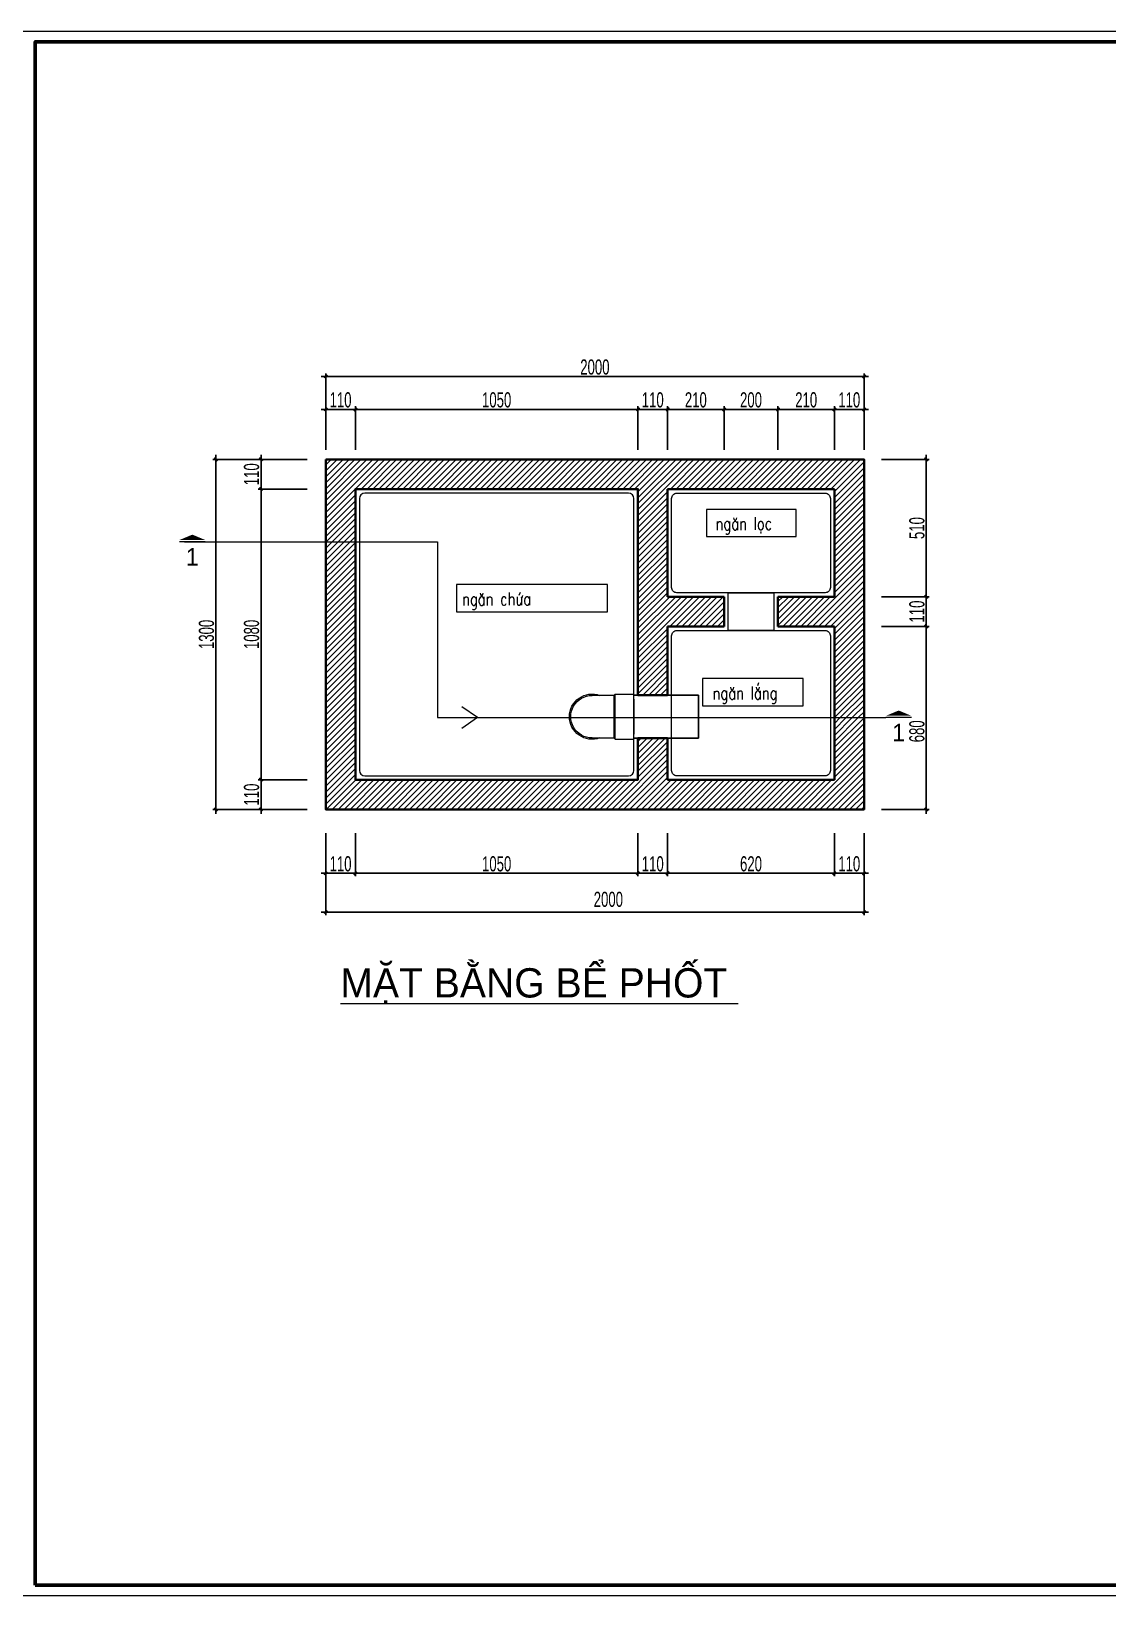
# Model space of a CAD drawing. Header units: millimetres. Extents: x 596422 to 1674380, y -367470 to 58862.
# Drawn here: x 1164035 to 1172034, y -51259 to -39636 of the extents above; entities that cross this region are included whole.
import ezdxf
from ezdxf.enums import TextEntityAlignment as Align

# ---------------------------------------------------------------- set-up
doc = ezdxf.new("R2010")
doc.units = ezdxf.units.MM
doc.header["$LTSCALE"] = 600
doc.header["$MEASUREMENT"] = 0
doc.linetypes.add('HIDDEN', pattern=[0.375, 0.25, -0.125])
doc.layers.get('0').update_dxf_attribs({"lineweight": 0})
doc.layers.get('Defpoints').update_dxf_attribs({"lineweight": 0})
for name, color, linetype, lineweight in [('EG Dim', 8, 'Continuous', 18), ('EG Khac', 4, 'Continuous', 15), ('EG Net khuat', 4, 'HIDDEN', 15), ('EG Text2', 7, 'Continuous', 18), ('LC Hatch @ 1', 252, 'Continuous', 9), ('LC ISO', 153, 'Continuous', 13), ('LC Net dam2', 6, 'Continuous', 40), ('LC Net thay', 7, 'Continuous', 25), ('TEXT1', 3, 'Continuous', 18)]:
    doc.layers.add(name, color=color, linetype=linetype, lineweight=lineweight)
doc.layers.add('Khungten_LCDI', color=7, linetype='Continuous')
doc.layers.add('Kichthuoc', color=9, linetype='Continuous')
doc.styles.add('EG 1', font='VHAVANB.TTF')
doc.styles.add('EG Huy', font='vnsimli.shx', dxfattribs={"width": 0.75})
doc.styles.add('HOATBIF', font='hoatbif.shx', dxfattribs={"width": 0.65})
doc.styles.add('Khungten', font='VHAVAN.TTF', dxfattribs={"width": 0.9, "height": 5000})
doc.styles.add('Title', font='VHAVAN.TTF', dxfattribs={"width": 0.8})
doc.dimstyles.new('1-100', dxfattribs={"dimscale": 300, "dimtxt": 1.2, "dimasz": 0.25, "dimexe": 0.5, "dimexo": 0, "dimgap": 0.3, "dimtad": 1, "dimdec": 0, "dimzin": 0, "dimdsep": 46, "dimtxsty": 'HOATBIF', "dimblk1": 'DOT', "dimblk2": 'DOT', "dimsah": 1, "dimcen": -1, "dimdle": 1, "dimclrd": 256, "dimclre": 256, "dimclrt": 4, "dimadec": 3, "dimazin": 2, "dimtfac": 0.333333, "dimtdec": 0, "dimtix": 1, "dimtmove": 2, "dimatfit": 3, "dimldrblk": 'DOT', "dimfxl": 1, "dimtvp": 0.833333, "dimtolj": 1, "dimtzin": 0, "dimarcsym": 0})
pattern_1 = [(45, (-2222982.59, 87648.85), (-22.0970869, 22.0970869), [])]

# ---------------------------------------------------------------- blocks, each defined once
blk = doc.blocks.new('TIEUDE1')
at = {"layer": 'EG Text2', "color": 7, "style": 'EG 1'}
blk.add_attdef('TIªU§Ò', text='', height=5, dxfattribs=at).set_placement((0, 0), align=Align.BOTTOM_CENTER)
blk.add_attdef('TL', text='', height=3, dxfattribs=at).set_placement((0, -2), align=Align.TOP_CENTER)
blk = doc.blocks.new('LCDI-new')
at = {"layer": 'Defpoints', "lineweight": 0}
blk.add_lwpolyline([(-1626044.71, 488105.01), (-1626044.71, 488402.01), (-1625624.71, 488402.01), (-1625624.71, 488105.01)], close=True, dxfattribs=at)
at = {"layer": 'Khungten_LCDI', "color": 5, "lineweight": 60}
blk.add_lwpolyline([(-1626032.71, 488107.01), (-1626032.71, 488400.01), (-1625626.71, 488400.01), (-1625626.71, 488107.01)], close=True, dxfattribs=at)
at = {"color": 2, "style": 'Title', "width": 1.824646}
for tag, p, p2 in [('TENBANVE1', (-1625663.58, 488164.65), (-1625629.32, 488164.65)), ('TENBANVE2', (-1625663.58, 488157.89), (-1625629.32, 488157.89))]:
    blk.add_attdef(tag, text='', height=2.5, dxfattribs=at).set_placement(p, p2, align=Align.FIT)
at = {"color": 7, "style": 'Khungten', "width": 0.8}
for tag, p in [('REVISION', (-1625637.72, 488146.05)), ('NGAYHT', (-1625637.25, 488137.42))]:
    blk.add_attdef(tag, text='', height=2, dxfattribs=at).set_placement(p, align=Align.CENTER)
at = {"color": 2, "style": 'Title', "width": 0.7}
blk.add_attdef('SOBANVE', text='', height=2.5, dxfattribs=at).set_placement((-1625637.09, 488114.55), align=Align.CENTER)
blk = doc.blocks.new('DOT')
at = {"layer": 'Kichthuoc'}
blk.add_line((-3, 0), (3, 0), dxfattribs=at)
at = {"layer": 'Kichthuoc', "color": 4}
blk.add_line((-1, -1), (1, 1), dxfattribs=at)
blk.add_lwpolyline([(0.5, 1), (-1, -0.5), (-0.5, -1), (1, 0.5)], close=True, dxfattribs=at)
blk = doc.blocks.new('*D974')
at = {"layer": 'Defpoints', "color": 0, "transparency": 16777216}
for p in [(1166223, -45594), (1166443, -45594), (1166443, -45892)]:
    blk.add_point(p, dxfattribs=at)
at = {"layer": 'EG Dim', "lineweight": -2, "transparency": 16777216}
for p, q in [((1166223, -45594), (1166223, -45914)), ((1166443, -45594), (1166443, -45914)), ((1166234, -45892), (1166432, -45892))]:
    blk.add_line(p, q, dxfattribs=at)
at = {"layer": 'EG Dim', "lineweight": -2, "transparency": 16777216, "xscale": 11.25, "yscale": 11.25, "zscale": 11.25, "rotation": 180}
blk.add_blockref('DOT', (1166223, -45892), dxfattribs=at)
at = {"layer": 'EG Dim', "lineweight": -2, "transparency": 16777216, "xscale": 11.25, "yscale": 11.25, "zscale": 11.25}
blk.add_blockref('DOT', (1166443, -45892), dxfattribs=at)
at = {"layer": 'EG Dim', "color": 4, "transparency": 16777216, "insert": (1166333, -45822), "char_height": 112.5, "attachment_point": 5, "style": 'HOATBIF'}
blk.add_mtext('\\A1;110', dxfattribs=at)
blk = doc.blocks.new('_Dot')
at = {"color": 0, "linetype": 'ByBlock', "lineweight": -2}
blk.add_line((-0.5, 0), (-1, 0), dxfattribs=at)
at = {"color": 0, "linetype": 'ByBlock', "const_width": 0.5}
blk.add_lwpolyline([(-0.25, 0, 1), (0.25, 0, 1)], format="xyb", close=True, dxfattribs=at)
blk = doc.blocks.new('*D975')
at = {"layer": 'Defpoints', "color": 0, "transparency": 16777216}
for p in [(1166443, -45594), (1168543, -45594), (1168543, -45892)]:
    blk.add_point(p, dxfattribs=at)
at = {"layer": 'EG Dim', "lineweight": -2, "transparency": 16777216}
for p, q in [((1166443, -45594), (1166443, -45914)), ((1168543, -45594), (1168543, -45914)), ((1166454, -45892), (1168532, -45892))]:
    blk.add_line(p, q, dxfattribs=at)
at = {"layer": 'EG Dim', "lineweight": -2, "transparency": 16777216, "xscale": 11.25, "yscale": 11.25, "zscale": 11.25, "rotation": 180}
blk.add_blockref('DOT', (1166443, -45892), dxfattribs=at)
at = {"layer": 'EG Dim', "lineweight": -2, "transparency": 16777216, "xscale": 11.25, "yscale": 11.25, "zscale": 11.25}
blk.add_blockref('DOT', (1168543, -45892), dxfattribs=at)
at = {"layer": 'EG Dim', "color": 4, "transparency": 16777216, "insert": (1167493, -45822), "char_height": 112.5, "attachment_point": 5, "style": 'HOATBIF'}
blk.add_mtext('\\A1;1050', dxfattribs=at)
blk = doc.blocks.new('*D976')
at = {"layer": 'Defpoints', "color": 0, "transparency": 16777216}
for p in [(1168543, -45594), (1168763, -45594), (1168763, -45892)]:
    blk.add_point(p, dxfattribs=at)
at = {"layer": 'EG Dim', "lineweight": -2, "transparency": 16777216}
for p, q in [((1168543, -45594), (1168543, -45914)), ((1168763, -45594), (1168763, -45914)), ((1168554, -45892), (1168752, -45892))]:
    blk.add_line(p, q, dxfattribs=at)
at = {"layer": 'EG Dim', "lineweight": -2, "transparency": 16777216, "xscale": 11.25, "yscale": 11.25, "zscale": 11.25, "rotation": 180}
blk.add_blockref('DOT', (1168543, -45892), dxfattribs=at)
at = {"layer": 'EG Dim', "lineweight": -2, "transparency": 16777216, "xscale": 11.25, "yscale": 11.25, "zscale": 11.25}
blk.add_blockref('DOT', (1168763, -45892), dxfattribs=at)
at = {"layer": 'EG Dim', "color": 4, "transparency": 16777216, "insert": (1168653, -45822), "char_height": 112.5, "attachment_point": 5, "style": 'HOATBIF'}
blk.add_mtext('\\A1;110', dxfattribs=at)
blk = doc.blocks.new('*D977')
at = {"layer": 'Defpoints', "color": 0, "transparency": 16777216}
for p in [(1168763, -45594), (1170003, -45594), (1170003, -45892)]:
    blk.add_point(p, dxfattribs=at)
at = {"layer": 'EG Dim', "lineweight": -2, "transparency": 16777216}
for p, q in [((1168763, -45594), (1168763, -45914)), ((1170003, -45594), (1170003, -45914)), ((1168774, -45892), (1169992, -45892))]:
    blk.add_line(p, q, dxfattribs=at)
at = {"layer": 'EG Dim', "lineweight": -2, "transparency": 16777216, "xscale": 11.25, "yscale": 11.25, "zscale": 11.25, "rotation": 180}
blk.add_blockref('DOT', (1168763, -45892), dxfattribs=at)
at = {"layer": 'EG Dim', "lineweight": -2, "transparency": 16777216, "xscale": 11.25, "yscale": 11.25, "zscale": 11.25}
blk.add_blockref('DOT', (1170003, -45892), dxfattribs=at)
at = {"layer": 'EG Dim', "color": 4, "transparency": 16777216, "insert": (1169383, -45822), "char_height": 112.5, "attachment_point": 5, "style": 'HOATBIF'}
blk.add_mtext('\\A1;620', dxfattribs=at)
blk = doc.blocks.new('*D978')
at = {"layer": 'Defpoints', "color": 0, "transparency": 16777216}
for p in [(1170003, -45594), (1170223, -45594), (1170223, -45892)]:
    blk.add_point(p, dxfattribs=at)
at = {"layer": 'EG Dim', "lineweight": -2, "transparency": 16777216}
for p, q in [((1170003, -45594), (1170003, -45914)), ((1170223, -45594), (1170223, -45914)), ((1170014, -45892), (1170212, -45892))]:
    blk.add_line(p, q, dxfattribs=at)
at = {"layer": 'EG Dim', "lineweight": -2, "transparency": 16777216, "xscale": 11.25, "yscale": 11.25, "zscale": 11.25, "rotation": 180}
blk.add_blockref('DOT', (1170003, -45892), dxfattribs=at)
at = {"layer": 'EG Dim', "lineweight": -2, "transparency": 16777216, "xscale": 11.25, "yscale": 11.25, "zscale": 11.25}
blk.add_blockref('DOT', (1170223, -45892), dxfattribs=at)
at = {"layer": 'EG Dim', "color": 4, "transparency": 16777216, "insert": (1170113, -45822), "char_height": 112.5, "attachment_point": 5, "style": 'HOATBIF'}
blk.add_mtext('\\A1;110', dxfattribs=at)
blk = doc.blocks.new('*D979')
at = {"layer": 'Defpoints', "color": 0, "transparency": 16777216}
for p in [(1166223, -45594), (1170223, -45594), (1170223, -46180)]:
    blk.add_point(p, dxfattribs=at)
at = {"layer": 'EG Dim', "lineweight": -2, "transparency": 16777216}
for p, q in [((1166223, -45594), (1166223, -46203)), ((1170223, -45594), (1170223, -46203)), ((1166234, -46180), (1170212, -46180))]:
    blk.add_line(p, q, dxfattribs=at)
at = {"layer": 'EG Dim', "lineweight": -2, "transparency": 16777216, "xscale": 11.25, "yscale": 11.25, "zscale": 11.25, "rotation": 180}
blk.add_blockref('DOT', (1166223, -46180), dxfattribs=at)
at = {"layer": 'EG Dim', "lineweight": -2, "transparency": 16777216, "xscale": 11.25, "yscale": 11.25, "zscale": 11.25}
blk.add_blockref('DOT', (1170223, -46180), dxfattribs=at)
at = {"layer": 'EG Dim', "color": 4, "transparency": 16777216, "insert": (1168323, -46086), "char_height": 112.5, "attachment_point": 5, "style": 'HOATBIF'}
blk.add_mtext('\\A1;2000', dxfattribs=at)
blk = doc.blocks.new('*D980')
at = {"layer": 'Defpoints', "color": 0, "transparency": 16777216}
for p in [(1165742, -45197), (1166086, -45197), (1166086, -45417)]:
    blk.add_point(p, dxfattribs=at)
at = {"layer": 'EG Dim', "lineweight": -2, "transparency": 16777216}
for p, q in [((1166086, -45197), (1165720, -45197)), ((1165742, -45406), (1165742, -45209)), ((1166086, -45417), (1165720, -45417))]:
    blk.add_line(p, q, dxfattribs=at)
at = {"layer": 'EG Dim', "lineweight": -2, "transparency": 16777216, "xscale": 11.25, "yscale": 11.25, "zscale": 11.25}
for p, rotation in [((1165742, -45197), 90), ((1165742, -45417), 270)]:
    blk.add_blockref('DOT', p, dxfattribs=dict(at, rotation=rotation))
at = {"layer": 'EG Dim', "color": 4, "transparency": 16777216, "insert": (1165672, -45307), "char_height": 112.5, "attachment_point": 5, "rotation": 90, "style": 'HOATBIF'}
blk.add_mtext('\\A1;110', dxfattribs=at)
blk = doc.blocks.new('*D981')
at = {"layer": 'Defpoints', "color": 0, "transparency": 16777216}
for p in [(1165742, -43037), (1166086, -43037), (1166086, -45197)]:
    blk.add_point(p, dxfattribs=at)
at = {"layer": 'EG Dim', "lineweight": -2, "transparency": 16777216}
for p, q in [((1166086, -43037), (1165720, -43037)), ((1165742, -45186), (1165742, -43049)), ((1166086, -45197), (1165720, -45197))]:
    blk.add_line(p, q, dxfattribs=at)
at = {"layer": 'EG Dim', "lineweight": -2, "transparency": 16777216, "xscale": 11.25, "yscale": 11.25, "zscale": 11.25}
for p, rotation in [((1165742, -43037), 90), ((1165742, -45197), 270)]:
    blk.add_blockref('DOT', p, dxfattribs=dict(at, rotation=rotation))
at = {"layer": 'EG Dim', "color": 4, "transparency": 16777216, "insert": (1165672, -44117), "char_height": 112.5, "attachment_point": 5, "rotation": 90, "style": 'HOATBIF'}
blk.add_mtext('\\A1;1080', dxfattribs=at)
blk = doc.blocks.new('*D982')
at = {"layer": 'Defpoints', "color": 0, "transparency": 16777216}
for p in [(1165742, -42817), (1166086, -42817), (1166086, -43037)]:
    blk.add_point(p, dxfattribs=at)
at = {"layer": 'EG Dim', "lineweight": -2, "transparency": 16777216}
for p, q in [((1166086, -42817), (1165720, -42817)), ((1165742, -43026), (1165742, -42829)), ((1166086, -43037), (1165720, -43037))]:
    blk.add_line(p, q, dxfattribs=at)
at = {"layer": 'EG Dim', "lineweight": -2, "transparency": 16777216, "xscale": 11.25, "yscale": 11.25, "zscale": 11.25}
for p, rotation in [((1165742, -42817), 90), ((1165742, -43037), 270)]:
    blk.add_blockref('DOT', p, dxfattribs=dict(at, rotation=rotation))
at = {"layer": 'EG Dim', "color": 4, "transparency": 16777216, "insert": (1165672, -42927), "char_height": 112.5, "attachment_point": 5, "rotation": 90, "style": 'HOATBIF'}
blk.add_mtext('\\A1;110', dxfattribs=at)
blk = doc.blocks.new('*D983')
at = {"layer": 'Defpoints', "color": 0, "transparency": 16777216}
for p in [(1165407, -42817), (1166086, -42817), (1166086, -45417)]:
    blk.add_point(p, dxfattribs=at)
at = {"layer": 'EG Dim', "lineweight": -2, "transparency": 16777216}
for p, q in [((1166086, -42817), (1165384, -42817)), ((1165407, -45406), (1165407, -42829)), ((1166086, -45417), (1165384, -45417))]:
    blk.add_line(p, q, dxfattribs=at)
at = {"layer": 'EG Dim', "lineweight": -2, "transparency": 16777216, "xscale": 11.25, "yscale": 11.25, "zscale": 11.25}
for p, rotation in [((1165407, -42817), 90), ((1165407, -45417), 270)]:
    blk.add_blockref('DOT', p, dxfattribs=dict(at, rotation=rotation))
at = {"layer": 'EG Dim', "color": 4, "transparency": 16777216, "insert": (1165337, -44117), "char_height": 112.5, "attachment_point": 5, "rotation": 90, "style": 'HOATBIF'}
blk.add_mtext('\\A1;1300', dxfattribs=at)
blk = doc.blocks.new('catngang')
at = {"layer": 'EG Khac', "color": 1, "ltscale": 2}
blk.add_line((0, 0), (-4.41, 0), dxfattribs=at)
blk.add_lwpolyline([(-2.21, -1.22, 0, 4.29, 0), (-2.21, -0.33, 2.5, 2.5, 0)], format="xyseb", dxfattribs=at)
at = {"layer": 'EG Khac', "color": 7, "style": 'EG 1'}
blk.add_attdef('MC', text='', height=3, dxfattribs=at).set_placement((-2.21, 2.5), align=Align.MIDDLE_CENTER)
blk = doc.blocks.new('*D984')
at = {"layer": 'Defpoints', "color": 0, "transparency": 16777216}
for p in [(1170003, -42445), (1170003, -42745), (1170223, -42745)]:
    blk.add_point(p, dxfattribs=at)
at = {"layer": 'EG Dim', "lineweight": -2, "transparency": 16777216}
for p, q in [((1170003, -42745), (1170003, -42422)), ((1170223, -42745), (1170223, -42422)), ((1170212, -42445), (1170014, -42445))]:
    blk.add_line(p, q, dxfattribs=at)
at = {"layer": 'EG Dim', "lineweight": -2, "transparency": 16777216, "xscale": 11.25, "yscale": 11.25, "zscale": 11.25, "rotation": 180}
blk.add_blockref('DOT', (1170003, -42445), dxfattribs=at)
at = {"layer": 'EG Dim', "lineweight": -2, "transparency": 16777216, "xscale": 11.25, "yscale": 11.25, "zscale": 11.25}
blk.add_blockref('DOT', (1170223, -42445), dxfattribs=at)
at = {"layer": 'EG Dim', "color": 4, "transparency": 16777216, "insert": (1170113, -42375), "char_height": 112.5, "attachment_point": 5, "style": 'HOATBIF'}
blk.add_mtext('\\A1;110', dxfattribs=at)
blk = doc.blocks.new('*D985')
at = {"layer": 'Defpoints', "color": 0, "transparency": 16777216}
for p in [(1169583, -42445), (1169583, -42745), (1170003, -42745)]:
    blk.add_point(p, dxfattribs=at)
at = {"layer": 'EG Dim', "lineweight": -2, "transparency": 16777216}
for p, q in [((1169583, -42745), (1169583, -42422)), ((1170003, -42745), (1170003, -42422)), ((1169992, -42445), (1169594, -42445))]:
    blk.add_line(p, q, dxfattribs=at)
at = {"layer": 'EG Dim', "lineweight": -2, "transparency": 16777216, "xscale": 11.25, "yscale": 11.25, "zscale": 11.25, "rotation": 180}
blk.add_blockref('DOT', (1169583, -42445), dxfattribs=at)
at = {"layer": 'EG Dim', "lineweight": -2, "transparency": 16777216, "xscale": 11.25, "yscale": 11.25, "zscale": 11.25}
blk.add_blockref('DOT', (1170003, -42445), dxfattribs=at)
at = {"layer": 'EG Dim', "color": 4, "transparency": 16777216, "insert": (1169793, -42375), "char_height": 112.5, "attachment_point": 5, "style": 'HOATBIF'}
blk.add_mtext('\\A1;210', dxfattribs=at)
blk = doc.blocks.new('*D986')
at = {"layer": 'Defpoints', "color": 0, "transparency": 16777216}
for p in [(1168543, -42445), (1168543, -42745), (1168763, -42745)]:
    blk.add_point(p, dxfattribs=at)
at = {"layer": 'EG Dim', "lineweight": -2, "transparency": 16777216}
for p, q in [((1168543, -42745), (1168543, -42422)), ((1168763, -42745), (1168763, -42422)), ((1168752, -42445), (1168554, -42445))]:
    blk.add_line(p, q, dxfattribs=at)
at = {"layer": 'EG Dim', "lineweight": -2, "transparency": 16777216, "xscale": 11.25, "yscale": 11.25, "zscale": 11.25, "rotation": 180}
blk.add_blockref('DOT', (1168543, -42445), dxfattribs=at)
at = {"layer": 'EG Dim', "lineweight": -2, "transparency": 16777216, "xscale": 11.25, "yscale": 11.25, "zscale": 11.25}
blk.add_blockref('DOT', (1168763, -42445), dxfattribs=at)
at = {"layer": 'EG Dim', "color": 4, "transparency": 16777216, "insert": (1168653, -42375), "char_height": 112.5, "attachment_point": 5, "style": 'HOATBIF'}
blk.add_mtext('\\A1;110', dxfattribs=at)
blk = doc.blocks.new('*D987')
at = {"layer": 'Defpoints', "color": 0, "transparency": 16777216}
for p in [(1166443, -42445), (1166443, -42745), (1168543, -42745)]:
    blk.add_point(p, dxfattribs=at)
at = {"layer": 'EG Dim', "lineweight": -2, "transparency": 16777216}
for p, q in [((1166443, -42745), (1166443, -42422)), ((1168543, -42745), (1168543, -42422)), ((1168532, -42445), (1166454, -42445))]:
    blk.add_line(p, q, dxfattribs=at)
at = {"layer": 'EG Dim', "lineweight": -2, "transparency": 16777216, "xscale": 11.25, "yscale": 11.25, "zscale": 11.25, "rotation": 180}
blk.add_blockref('DOT', (1166443, -42445), dxfattribs=at)
at = {"layer": 'EG Dim', "lineweight": -2, "transparency": 16777216, "xscale": 11.25, "yscale": 11.25, "zscale": 11.25}
blk.add_blockref('DOT', (1168543, -42445), dxfattribs=at)
at = {"layer": 'EG Dim', "color": 4, "transparency": 16777216, "insert": (1167493, -42375), "char_height": 112.5, "attachment_point": 5, "style": 'HOATBIF'}
blk.add_mtext('\\A1;1050', dxfattribs=at)
blk = doc.blocks.new('*D988')
at = {"layer": 'Defpoints', "color": 0, "transparency": 16777216}
for p in [(1166223, -42445), (1166223, -42745), (1166443, -42745)]:
    blk.add_point(p, dxfattribs=at)
at = {"layer": 'EG Dim', "lineweight": -2, "transparency": 16777216}
for p, q in [((1166223, -42745), (1166223, -42422)), ((1166443, -42745), (1166443, -42422)), ((1166432, -42445), (1166234, -42445))]:
    blk.add_line(p, q, dxfattribs=at)
at = {"layer": 'EG Dim', "lineweight": -2, "transparency": 16777216, "xscale": 11.25, "yscale": 11.25, "zscale": 11.25, "rotation": 180}
blk.add_blockref('DOT', (1166223, -42445), dxfattribs=at)
at = {"layer": 'EG Dim', "lineweight": -2, "transparency": 16777216, "xscale": 11.25, "yscale": 11.25, "zscale": 11.25}
blk.add_blockref('DOT', (1166443, -42445), dxfattribs=at)
at = {"layer": 'EG Dim', "color": 4, "transparency": 16777216, "insert": (1166333, -42375), "char_height": 112.5, "attachment_point": 5, "style": 'HOATBIF'}
blk.add_mtext('\\A1;110', dxfattribs=at)
blk = doc.blocks.new('*D989')
at = {"layer": 'Defpoints', "color": 0, "transparency": 16777216}
for p in [(1166223, -42200), (1166223, -42745), (1170223, -42745)]:
    blk.add_point(p, dxfattribs=at)
at = {"layer": 'EG Dim', "lineweight": -2, "transparency": 16777216}
for p, q in [((1166223, -42745), (1166223, -42178)), ((1170223, -42745), (1170223, -42178)), ((1170212, -42200), (1166234, -42200))]:
    blk.add_line(p, q, dxfattribs=at)
at = {"layer": 'EG Dim', "lineweight": -2, "transparency": 16777216, "xscale": 11.25, "yscale": 11.25, "zscale": 11.25, "rotation": 180}
blk.add_blockref('DOT', (1166223, -42200), dxfattribs=at)
at = {"layer": 'EG Dim', "lineweight": -2, "transparency": 16777216, "xscale": 11.25, "yscale": 11.25, "zscale": 11.25}
blk.add_blockref('DOT', (1170223, -42200), dxfattribs=at)
at = {"layer": 'EG Dim', "color": 4, "transparency": 16777216, "insert": (1168223, -42131), "char_height": 112.5, "attachment_point": 5, "style": 'HOATBIF'}
blk.add_mtext('\\A1;2000', dxfattribs=at)
blk = doc.blocks.new('*D990')
at = {"layer": 'Defpoints', "color": 0, "transparency": 16777216}
for p in [(1170353, -44057), (1170685, -44057), (1170353, -45417)]:
    blk.add_point(p, dxfattribs=at)
at = {"layer": 'EG Dim', "lineweight": -2, "transparency": 16777216}
for p, q in [((1170353, -44057), (1170708, -44057)), ((1170685, -45406), (1170685, -44069)), ((1170353, -45417), (1170708, -45417))]:
    blk.add_line(p, q, dxfattribs=at)
at = {"layer": 'EG Dim', "lineweight": -2, "transparency": 16777216, "xscale": 11.25, "yscale": 11.25, "zscale": 11.25}
for p, rotation in [((1170685, -44057), 90), ((1170685, -45417), 270)]:
    blk.add_blockref('DOT', p, dxfattribs=dict(at, rotation=rotation))
at = {"layer": 'EG Dim', "color": 4, "transparency": 16777216, "insert": (1170616, -44837), "char_height": 112.5, "attachment_point": 5, "rotation": 90, "style": 'HOATBIF'}
blk.add_mtext('\\A1;680', dxfattribs=at)
blk = doc.blocks.new('*D991')
at = {"layer": 'Defpoints', "color": 0, "transparency": 16777216}
for p in [(1170353, -42817), (1170685, -42817), (1170353, -43837)]:
    blk.add_point(p, dxfattribs=at)
at = {"layer": 'EG Dim', "lineweight": -2, "transparency": 16777216}
for p, q in [((1170353, -42817), (1170708, -42817)), ((1170685, -43826), (1170685, -42829)), ((1170353, -43837), (1170708, -43837))]:
    blk.add_line(p, q, dxfattribs=at)
at = {"layer": 'EG Dim', "lineweight": -2, "transparency": 16777216, "xscale": 11.25, "yscale": 11.25, "zscale": 11.25}
for p, rotation in [((1170685, -42817), 90), ((1170685, -43837), 270)]:
    blk.add_blockref('DOT', p, dxfattribs=dict(at, rotation=rotation))
at = {"layer": 'EG Dim', "color": 4, "transparency": 16777216, "insert": (1170616, -43327), "char_height": 112.5, "attachment_point": 5, "rotation": 90, "style": 'HOATBIF'}
blk.add_mtext('\\A1;510', dxfattribs=at)
blk = doc.blocks.new('*D992')
at = {"layer": 'Defpoints', "color": 0, "transparency": 16777216}
for p in [(1170353, -43837), (1170353, -44057), (1170685, -44057)]:
    blk.add_point(p, dxfattribs=at)
at = {"layer": 'EG Dim', "lineweight": -2, "transparency": 16777216}
for p, q in [((1170353, -43837), (1170708, -43837)), ((1170685, -43849), (1170685, -44046)), ((1170353, -44057), (1170708, -44057))]:
    blk.add_line(p, q, dxfattribs=at)
at = {"layer": 'EG Dim', "lineweight": -2, "transparency": 16777216, "xscale": 11.25, "yscale": 11.25, "zscale": 11.25}
for p, rotation in [((1170685, -43837), 90), ((1170685, -44057), 270)]:
    blk.add_blockref('DOT', p, dxfattribs=dict(at, rotation=rotation))
at = {"layer": 'EG Dim', "color": 4, "transparency": 16777216, "insert": (1170616, -43947), "char_height": 112.5, "attachment_point": 5, "rotation": 90, "style": 'HOATBIF'}
blk.add_mtext('\\A1;110', dxfattribs=at)
blk = doc.blocks.new('ELB90-100(DN90)DN')
for p, q in [((-57, -58.5), (-57, 0)), ((57, 0), (57, -58.5)), ((-57, -58.5), (-60.5, -62)), ((-60.5, -62), (-60.5, -112)), ((57, -58.5), (60.5, -62)), ((60.5, -62), (60.5, -112)), ((60.5, -112), (-60.5, -112))]:
    blk.add_line(p, q)
at = {"color": 8}
for p, q in [((60.5, -62), (-60.5, -62)), ((-57, -58.5), (57, -58.5))]:
    blk.add_line(p, q, dxfattribs=at)
at = {"color": 7}
for start, end in [(90, 199.5844), (340.4156, 90)]:
    blk.add_arc((0, 0), 60.5, start, end, dxfattribs=at)
blk.add_arc((0, 0), 57, 0, 180)
blk = doc.blocks.new('*U261')
at = {"rotation": 270.0000000000001}
blk.add_blockref('ELB90-100(DN90)DN', (0, 0), dxfattribs=at)
blk = doc.blocks.new('*D993')
at = {"layer": 'Defpoints', "color": 0, "transparency": 16777216}
for p in [(1169183, -42445), (1169183, -42745), (1169583, -42745)]:
    blk.add_point(p, dxfattribs=at)
at = {"layer": 'EG Dim', "lineweight": -2, "transparency": 16777216}
for p, q in [((1169183, -42745), (1169183, -42422)), ((1169583, -42745), (1169583, -42422)), ((1169572, -42445), (1169194, -42445))]:
    blk.add_line(p, q, dxfattribs=at)
at = {"layer": 'EG Dim', "lineweight": -2, "transparency": 16777216, "xscale": 11.25, "yscale": 11.25, "zscale": 11.25, "rotation": 180}
blk.add_blockref('DOT', (1169183, -42445), dxfattribs=at)
at = {"layer": 'EG Dim', "lineweight": -2, "transparency": 16777216, "xscale": 11.25, "yscale": 11.25, "zscale": 11.25}
blk.add_blockref('DOT', (1169583, -42445), dxfattribs=at)
at = {"layer": 'EG Dim', "color": 4, "transparency": 16777216, "insert": (1169383, -42375), "char_height": 112.5, "attachment_point": 5, "style": 'HOATBIF'}
blk.add_mtext('\\A1;200', dxfattribs=at)
blk = doc.blocks.new('*D994')
at = {"layer": 'Defpoints', "color": 0, "transparency": 16777216}
for p in [(1168763, -42445), (1168763, -42745), (1169183, -42745)]:
    blk.add_point(p, dxfattribs=at)
at = {"layer": 'EG Dim', "lineweight": -2, "transparency": 16777216}
for p, q in [((1168763, -42745), (1168763, -42422)), ((1169183, -42745), (1169183, -42422)), ((1169172, -42445), (1168774, -42445))]:
    blk.add_line(p, q, dxfattribs=at)
at = {"layer": 'EG Dim', "lineweight": -2, "transparency": 16777216, "xscale": 11.25, "yscale": 11.25, "zscale": 11.25, "rotation": 180}
blk.add_blockref('DOT', (1168763, -42445), dxfattribs=at)
at = {"layer": 'EG Dim', "lineweight": -2, "transparency": 16777216, "xscale": 11.25, "yscale": 11.25, "zscale": 11.25}
blk.add_blockref('DOT', (1169183, -42445), dxfattribs=at)
at = {"layer": 'EG Dim', "color": 4, "transparency": 16777216, "insert": (1168973, -42375), "char_height": 112.5, "attachment_point": 5, "style": 'HOATBIF'}
blk.add_mtext('\\A1;210', dxfattribs=at)

msp = doc.modelspace()

# ---------------------------------------------------------------- hatches: boundary and pattern name
at = {"layer": 'LC Hatch @ 1', "ltscale": 2}
h = msp.add_hatch(dxfattribs=at)
h.set_pattern_fill('ANSI31', color=256, scale=250, style=0)
h.set_pattern_definition(pattern_1)
h.paths.add_polyline_path([(1166223, -43628.7), (1166443, -43628.7), (1166443, -43037.4), (1168543, -43037.4), (1168543, -44568.2), (1168763, -44568.2), (1168763, -44057.4), (1169183, -44057.4), (1169183, -43837.4), (1168763, -43837.4), (1168763, -43037.4), (1170003, -43037.4), (1170003, -43837.4), (1169583, -43837.4), (1169583, -44057.4), (1170003, -44057.4), (1170003, -44735.4), (1170223, -44735.4), (1170223, -42817.4), (1166223, -42817.4)])
h = msp.add_hatch(dxfattribs=at)
h.set_pattern_fill('ANSI31', color=256, scale=250, style=0)
h.set_pattern_definition(pattern_1)
h.paths.add_polyline_path([(1166223, -45417.4), (1170223, -45417.4), (1170223, -44735.4), (1170003, -44735.4), (1170003, -45197.4), (1168763, -45197.4), (1168763, -44888.2), (1168543, -44888.2), (1168543, -45197.4), (1166443, -45197.4), (1166443, -43628.7), (1166223, -43628.7)])

# ---------------------------------------------------------------- linework, layer by layer
at = {"layer": 'EG Net khuat', "ltscale": 200}
for p, q in [((1165174.6, -43428.7), (1167054.4, -43428.7)), ((1167054.4, -43428.7), (1167054.4, -44735.4)), ((1167054.4, -44735.4), (1170384.5, -44735.4))]:
    msp.add_line(p, q, dxfattribs=at)
at = {"layer": 'LC ISO'}
for p, q in [((1166473, -43107.4), (1166473, -43459.5)), ((1168473, -43067.4), (1166513, -43067.4)), ((1168513, -44560.2), (1168513, -43107.4)), ((1166473, -43459.5), (1166473, -45127.4)), ((1168513, -45127.4), (1168513, -44658.2)), ((1166513, -45167.4), (1168473, -45167.4))]:
    msp.add_line(p, q, dxfattribs=at)
at = {"layer": 'LC ISO', "linetype": 'HIDDEN', "ltscale": 100}
msp.add_line((1168793, -44888.2), (1168793, -44568.2), dxfattribs=at)
at = {"layer": 'LC ISO', "linetype": 'HIDDEN', "ltscale": 500}
for p, q in [((1167084.6, -44735.4), (1167350.7, -44735.4)), ((1167350.7, -44735.4), (1167233.3, -44654.2)), ((1167350.7, -44735.4), (1167233.3, -44816.6))]:
    msp.add_line(p, q, dxfattribs=at)
at = {"layer": 'LC ISO'}
msp.add_lwpolyline([(1168793, -44568.2), (1168793, -44127.4, -0.4142136), (1168833, -44087.4), (1169213, -44087.4), (1169213, -43807.4), (1168833, -43807.4, -0.4142136), (1168793, -43767.4), (1168793, -43107.4, -0.4142136), (1168833, -43067.4), (1169933, -43067.4, -0.4142136), (1169973, -43107.4), (1169973, -43153.5), (1169973, -43767.4, -0.4142136), (1169933, -43807.4), (1169553, -43807.4), (1169553, -44087.4), (1169933, -44087.4, -0.4142136), (1169973, -44127.4), (1169973, -45127.4, -0.4142136), (1169933, -45167.4), (1168833, -45167.4, -0.4142136), (1168793, -45127.4), (1168793, -44888.2)], format="xyb", dxfattribs=at)
for points in [[(1169051.3, -43389.4), (1169718.5, -43389.4), (1169718.5, -43188.9), (1169051.3, -43188.9)], [(1167193.5, -43949), (1168315.8, -43949), (1168315.8, -43745), (1167193.5, -43745)], [(1169023.7, -44648.6), (1169771.3, -44648.6), (1169771.3, -44444.6), (1169023.7, -44444.6)]]:
    msp.add_lwpolyline(points, close=True, dxfattribs=at)
for centre, start, end in [((1166513, -43107.4), 90, 180), ((1168473, -43107.4), 0, 90), ((1166513, -45127.4), 180, 270), ((1168473, -45127.4), 270, 0)]:
    msp.add_arc(centre, 40, start, end, dxfattribs=at)
at = {"layer": 'LC Net dam2'}
for p, q in [((1168763, -43037.4), (1170003, -43037.4)), ((1168763, -43837.4), (1168763, -43037.4)), ((1170003, -43037.4), (1170003, -43837.4)), ((1168763, -43837.4), (1169183, -43837.4)), ((1169183, -43837.4), (1169183, -44057.4)), ((1169583, -44057.4), (1169583, -43837.4)), ((1169583, -43837.4), (1170003, -43837.4)), ((1168763, -44568.2), (1168763, -44057.4)), ((1169183, -44057.4), (1168763, -44057.4)), ((1170003, -44057.4), (1169583, -44057.4)), ((1170003, -44057.4), (1170003, -45197.4)), ((1168763, -44888.2), (1168543, -44888.2)), ((1168763, -45197.4), (1168763, -44888.2)), ((1170003, -45197.4), (1168763, -45197.4))]:
    msp.add_line(p, q, dxfattribs=at)
msp.add_lwpolyline([(1166223, -42817.4), (1170223, -42817.4), (1170223, -45417.4), (1166223, -45417.4)], close=True, dxfattribs=at)
msp.add_lwpolyline([(1168763, -44568.2), (1168543, -44568.2), (1168543, -43037.4), (1166443, -43037.4), (1166443, -45197.4), (1168543, -45197.4), (1168543, -44888.2)], dxfattribs=at)
at = {"layer": 'LC Net thay'}
for p, q in [((1169553, -43807.4), (1169213, -43807.4)), ((1169553, -44087.4), (1169213, -44087.4)), ((1168793, -44568.2), (1168513, -44568.2)), ((1168513, -44598.2), (1168513, -44858.2)), ((1168793, -44568.2), (1168993, -44568.2)), ((1168993, -44568.2), (1168993, -44888.2)), ((1168793, -44888.2), (1168513, -44888.2)), ((1168793, -44888.2), (1168993, -44888.2))]:
    msp.add_line(p, q, dxfattribs=at)

# ---------------------------------------------------------------- block references
at = {"xscale": -2.776859504132105, "yscale": 2.776859504132105, "zscale": 2.776859504132105}
msp.add_blockref('*U261', (1168202, -44728.2), dxfattribs=at)
at = {"layer": 'EG Khac'}
ref = msp.add_blockref('catngang', (1165327.9, -43428.7), dxfattribs=dict(at, xscale=-43.48400356573984, yscale=43.48400356573984, zscale=43.48400356573984, rotation=180))
ref.add_attrib('MC', '1', dxfattribs={"color": 7, "height": 130.5, "style": 'EG 1'}).set_placement((1165232, -43539.9), align=Align.MIDDLE_CENTER)
ref = msp.add_blockref('catngang', (1170576.4, -44735.4), dxfattribs=dict(at, xscale=-43.48400356573984, yscale=43.48400356573984, zscale=43.48400356573984, rotation=180))
ref.add_attrib('MC', '1', dxfattribs={"color": 7, "height": 130.5, "style": 'EG 1'}).set_placement((1170480.5, -44846.6), align=Align.MIDDLE_CENTER)
at = {"layer": 'EG Text2'}
ref = msp.add_blockref('TIEUDE1', (1167829.1, -46879.8), dxfattribs=dict(at, xscale=-43.48400356573984, yscale=43.48400356571073, zscale=43.48400356571636))
ref.add_attrib('TIªU§Ò', '%%UmÆt b»ng bÓ phèt ', dxfattribs={"color": 7, "height": 217.42, "style": 'EG 1'}).set_placement((1167809.7, -46879.8), align=Align.BOTTOM_CENTER)
at = {"layer": 'Kichthuoc', "xscale": 39.13560221205366, "yscale": 39.13560221205366, "zscale": 39.13560221205366}
msp.add_blockref('LCDI-new', (64799834.3, -19153542.7), dxfattribs=at)

# ---------------------------------------------------------------- texts
at = {"layer": 'TEXT1', "color": 3, "style": 'EG Huy', "width": 0.75}
for s, p in [('ng¨n läc', (1169119.2, -43341.9)), ('ng¨n chøa', (1167235.8, -43901.8)), ('ng¨n l¾ng', (1169096.9, -44601.3))]:
    msp.add_text(s, height=95.67, rotation=0.17168, dxfattribs=at).set_placement(p)

# ---------------------------------------------------------------- dimensions: what is measured, and where the dimension line sits
at = {"layer": 'EG Dim'}
for base, p1, p2, angle, picture, middle in [((1166223, -42200.3), (1170223, -42745), (1166223, -42745), 180, '*D989', (1168223, -42130.5)), ((1166223, -42444.8), (1166443, -42745), (1166223, -42745), 180, '*D988', (1166333, -42375)), ((1166443, -42444.8), (1168543, -42745), (1166443, -42745), 180, '*D987', (1167493, -42375)), ((1168543, -42444.8), (1168763, -42745), (1168543, -42745), 180, '*D986', (1168653, -42375)), ((1168763, -42444.8), (1169183, -42745), (1168763, -42745), 180, '*D994', (1168973, -42375)), ((1169183, -42444.8), (1169583, -42745), (1169183, -42745), 180, '*D993', (1169383, -42375)), ((1169583, -42444.8), (1170003, -42745), (1169583, -42745), 180, '*D985', (1169793, -42375)), ((1170003, -42444.8), (1170223, -42745), (1170003, -42745), 180, '*D984', (1170113, -42375)), ((1165406.8, -42817.4), (1166086.3, -45417.4), (1166086.3, -42817.4), 90, '*D983', (1165337, -44117.4)), ((1165742.1, -42817.4), (1166086.3, -43037.4), (1166086.3, -42817.4), 90, '*D982', (1165672.4, -42927.4)), ((1170685.4, -42817.4), (1170352.7, -43837.4), (1170352.7, -42817.4), 90, '*D991', (1170615.6, -43327.4)), ((1165742.1, -43037.4), (1166086.3, -45197.4), (1166086.3, -43037.4), 90, '*D981', (1165672.4, -44117.4)), ((1170685.4, -44057.4), (1170352.7, -43837.4), (1170352.7, -44057.4), 90, '*D992', (1170615.6, -43947.4)), ((1165742.1, -45197.4), (1166086.3, -45417.4), (1166086.3, -45197.4), 90, '*D980', (1165672.4, -45307.4))]:
    dim = msp.add_linear_dim(base=base, p1=p1, p2=p2, angle=angle, dimstyle='1-100', override={"dimscale": 45, "dimtxt": 2.5, "dimlfac": 0.5}, dxfattribs=at)
    dim.commit()
    dim.dimension.update_dxf_attribs({"geometry": picture, "text_midpoint": middle})
dim = msp.add_linear_dim(base=(1170685.4, -44057.4), p1=(1170352.7, -45417.4), p2=(1170352.7, -44057.4), angle=90, dimstyle='1-100', override={"dimscale": 45, "dimtxt": 2.5, "dimlfac": 0.5}, dxfattribs=at)
dim.commit()
dim.dimension.update_dxf_attribs({"geometry": '*D990', "text_midpoint": (1170615.6, -44837.4), "dimtype": 160})
for base, p1, p2, picture, middle in [((1166443, -45892), (1166223, -45593.9), (1166443, -45593.9), '*D974', (1166333, -45822.2)), ((1168543, -45892), (1166443, -45593.9), (1168543, -45593.9), '*D975', (1167493, -45822.2)), ((1168763, -45892), (1168543, -45593.9), (1168763, -45593.9), '*D976', (1168653, -45822.2)), ((1170003, -45892), (1168763, -45593.9), (1170003, -45593.9), '*D977', (1169383, -45822.2)), ((1170223, -45892), (1170003, -45593.9), (1170223, -45593.9), '*D978', (1170113, -45822.2))]:
    dim = msp.add_linear_dim(base=base, p1=p1, p2=p2, dimstyle='1-100', override={"dimscale": 45, "dimtxt": 2.5, "dimlfac": 0.5}, dxfattribs=at)
    dim.commit()
    dim.dimension.update_dxf_attribs({"geometry": picture, "text_midpoint": middle})
dim = msp.add_linear_dim(base=(1170223, -46180.4), p1=(1166223, -45593.9), p2=(1170223, -45593.9), dimstyle='1-100', override={"dimscale": 45, "dimtxt": 2.5, "dimlfac": 0.5}, dxfattribs=at)
dim.commit()
dim.dimension.update_dxf_attribs({"geometry": '*D979', "text_midpoint": (1168323, -46085.9), "dimtype": 160})

doc.saveas('drawing.dxf')
